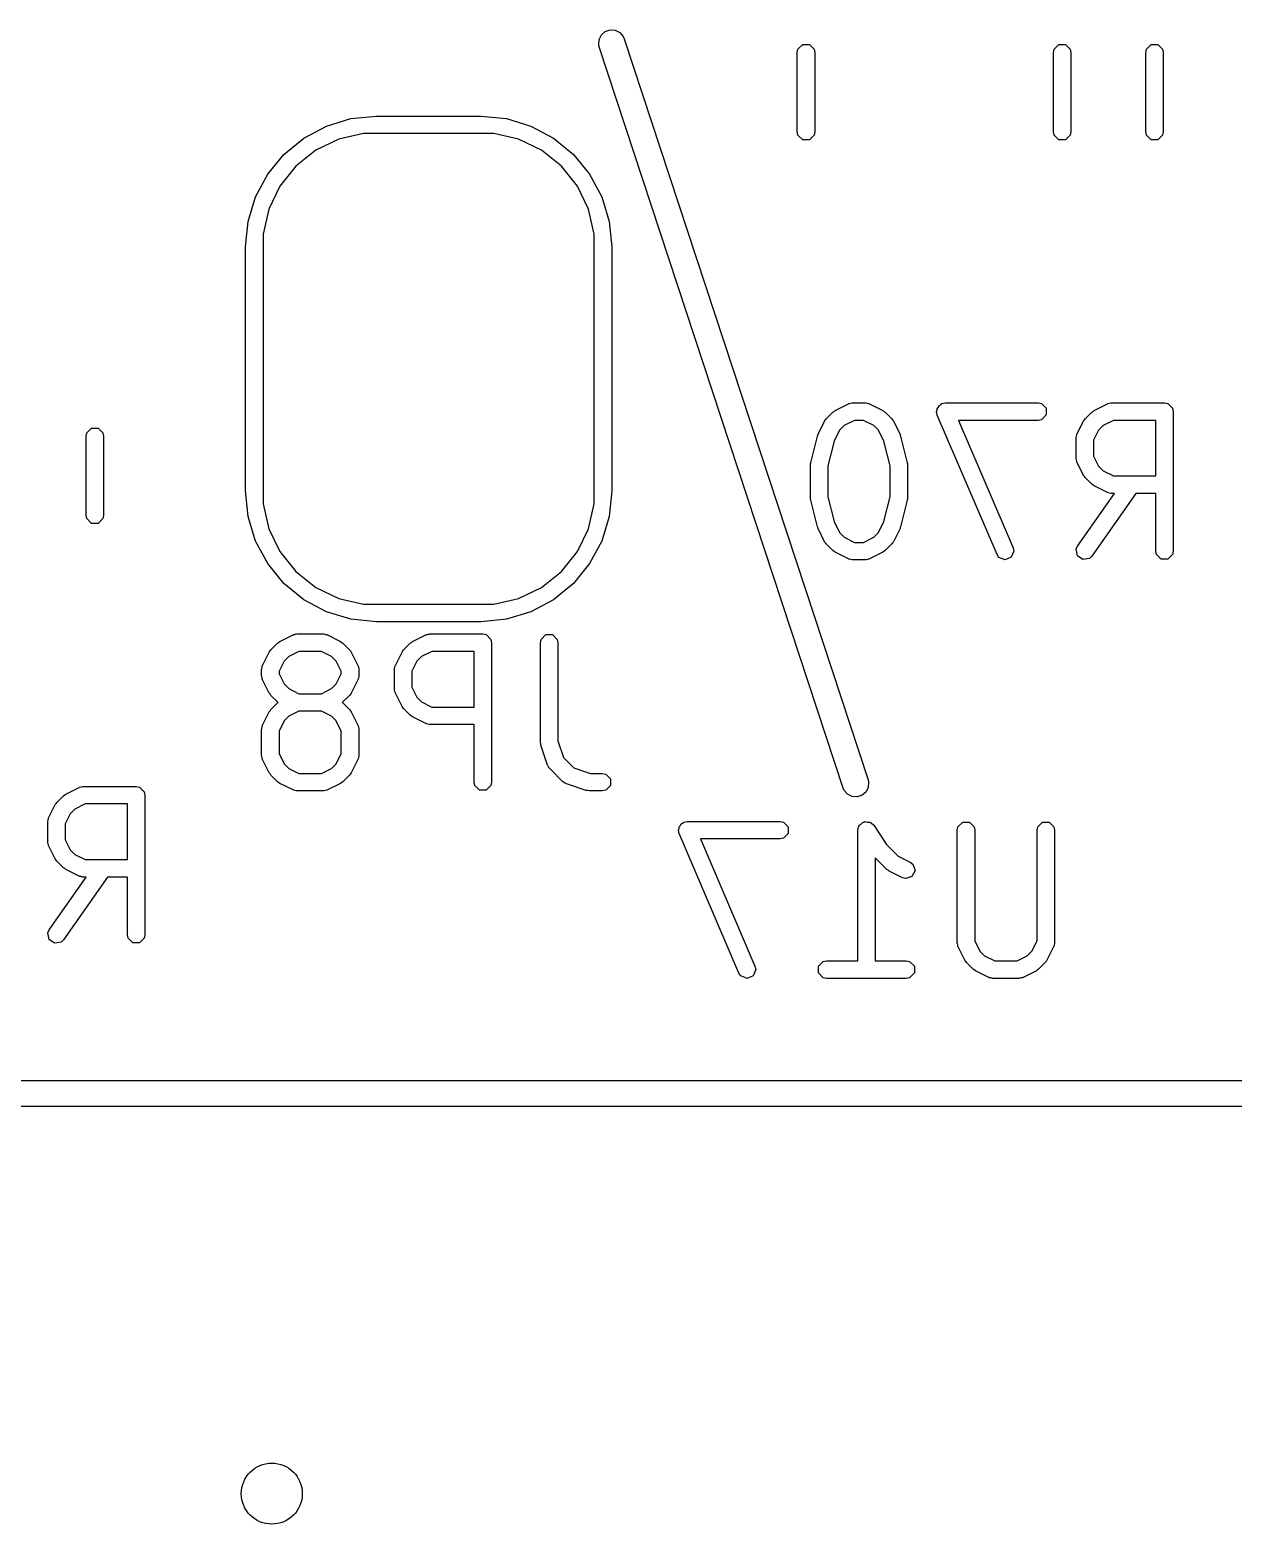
# Model space of a CAD drawing. Header units: inches. Extents: x 0.38 to 5.39, y 0.12 to 3.22.
# Drawn here: x 0.8916 to 1.1634, y 2.4087 to 2.7461 of the extents above; entities that cross this region are included whole.
import ezdxf

# ---------------------------------------------------------------- set-up
doc = ezdxf.new("R2010")
doc.units = ezdxf.units.IN
doc.header["$MEASUREMENT"] = 0
doc.layers.add('BLACK', color=250, linetype='CONTINUOUS')

msp = doc.modelspace()

# ---------------------------------------------------------------- linework, layer by layer
at = {"layer": 'BLACK', "linetype": 'CONTINUOUS'}
for p, q in [((1.02014, 2.74279), (1.02023, 2.74394)), ((1.02023, 2.74394), (1.02074, 2.74497)), ((1.02074, 2.74497), (1.02162, 2.74572)), ((1.02162, 2.74572), (1.02271, 2.74608)), ((1.02271, 2.74608), (1.02386, 2.74599)), ((1.02386, 2.74599), (1.02489, 2.74548)), ((1.02489, 2.74548), (1.02564, 2.7446)), ((1.02564, 2.7446), (1.02588, 2.74407)), ((1.02588, 2.74407), (1.08099, 2.57675)), ((1.02027, 2.74223), (1.02014, 2.74279)), ((1.07538, 2.5749), (1.02027, 2.74223)), ((1.065, 2.74097), (1.06515, 2.74172)), ((1.065, 2.72309), (1.065, 2.74097)), ((1.06515, 2.74172), (1.06622, 2.74279)), ((1.06622, 2.74279), (1.06772, 2.74279)), ((1.06772, 2.74279), (1.06879, 2.74172)), ((1.06879, 2.74172), (1.06894, 2.74097)), ((1.06894, 2.74097), (1.06894, 2.72309)), ((1.12287, 2.74097), (1.12302, 2.74172)), ((1.12287, 2.72309), (1.12287, 2.74097)), ((1.12302, 2.74172), (1.12409, 2.74279)), ((1.12409, 2.74279), (1.1256, 2.74279)), ((1.1256, 2.74279), (1.12666, 2.74172)), ((1.12666, 2.74172), (1.12681, 2.74097)), ((1.12681, 2.74097), (1.12681, 2.72309)), ((1.14374, 2.74097), (1.14389, 2.74172)), ((1.14374, 2.72309), (1.14374, 2.74097)), ((1.14389, 2.74172), (1.14496, 2.74279)), ((1.14496, 2.74279), (1.14646, 2.74279)), ((1.14646, 2.74279), (1.14753, 2.74172)), ((1.14753, 2.74172), (1.14768, 2.74097)), ((1.14768, 2.74097), (1.14768, 2.72309)), ((0.95862, 2.72437), (0.96416, 2.72605)), ((0.96416, 2.72605), (0.96992, 2.72661)), ((0.96992, 2.72661), (0.99354, 2.72661)), ((0.99354, 2.72661), (0.9993, 2.72605)), ((0.9993, 2.72605), (1.00484, 2.72437)), ((0.95352, 2.72164), (0.95862, 2.72437)), ((0.96704, 2.72268), (0.96142, 2.72139)), ((0.96992, 2.72268), (0.96704, 2.72268)), ((0.99354, 2.72268), (0.96992, 2.72268)), ((0.99643, 2.72268), (0.99354, 2.72268)), ((1.00205, 2.72139), (0.99643, 2.72268)), ((1.00484, 2.72437), (1.00995, 2.72164)), ((1.06515, 2.72233), (1.065, 2.72309)), ((1.06894, 2.72309), (1.06879, 2.72233)), ((1.12302, 2.72233), (1.12287, 2.72309)), ((1.12681, 2.72309), (1.12666, 2.72233)), ((1.14389, 2.72233), (1.14374, 2.72309)), ((1.14768, 2.72309), (1.14753, 2.72233)), ((0.94904, 2.71797), (0.95352, 2.72164)), ((0.96142, 2.72139), (0.95622, 2.71889)), ((1.00724, 2.71889), (1.00205, 2.72139)), ((1.00995, 2.72164), (1.01442, 2.71797)), ((1.06622, 2.72127), (1.06515, 2.72233)), ((1.06772, 2.72127), (1.06622, 2.72127)), ((1.06879, 2.72233), (1.06772, 2.72127)), ((1.12409, 2.72127), (1.12302, 2.72233)), ((1.1256, 2.72127), (1.12409, 2.72127)), ((1.12666, 2.72233), (1.1256, 2.72127)), ((1.14496, 2.72127), (1.14389, 2.72233)), ((1.14646, 2.72127), (1.14496, 2.72127)), ((1.14753, 2.72233), (1.14646, 2.72127)), ((0.94537, 2.71349), (0.94904, 2.71797)), ((0.95622, 2.71889), (0.95171, 2.7153)), ((1.01175, 2.7153), (1.00724, 2.71889)), ((1.01442, 2.71797), (1.01809, 2.71349)), ((0.94264, 2.70839), (0.94537, 2.71349)), ((0.95171, 2.7153), (0.94812, 2.71079)), ((1.01535, 2.71079), (1.01175, 2.7153)), ((1.01809, 2.71349), (1.02082, 2.70839)), ((0.94812, 2.71079), (0.94561, 2.70559)), ((1.01785, 2.70559), (1.01535, 2.71079)), ((0.94096, 2.70285), (0.94264, 2.70839)), ((1.02082, 2.70839), (1.0225, 2.70285)), ((0.94039, 2.69709), (0.94096, 2.70285)), ((0.94561, 2.70559), (0.94433, 2.69997)), ((1.01913, 2.69997), (1.01785, 2.70559)), ((1.0225, 2.70285), (1.02307, 2.69709)), ((0.94433, 2.69997), (0.94433, 2.69709)), ((1.01913, 2.69709), (1.01913, 2.69997)), ((0.94039, 2.64197), (0.94039, 2.69709)), ((0.94433, 2.69709), (0.94433, 2.64197)), ((1.01913, 2.64197), (1.01913, 2.69709)), ((1.02307, 2.69709), (1.02307, 2.64197)), ((1.07155, 2.65828), (1.07305, 2.65978)), ((1.07305, 2.65978), (1.07331, 2.65995)), ((1.07331, 2.65995), (1.07356, 2.66015)), ((1.07356, 2.66015), (1.07656, 2.66165)), ((1.07656, 2.66165), (1.07665, 2.66167)), ((1.07665, 2.66167), (1.07669, 2.6617)), ((1.07669, 2.6617), (1.077, 2.66177)), ((1.077, 2.66177), (1.0773, 2.66185)), ((1.0773, 2.66185), (1.07734, 2.66184)), ((1.07734, 2.66184), (1.07744, 2.66185)), ((1.07744, 2.66185), (1.08044, 2.66185)), ((1.08044, 2.66185), (1.08054, 2.66184)), ((1.08054, 2.66184), (1.08058, 2.66185)), ((1.08058, 2.66185), (1.08088, 2.66177)), ((1.08088, 2.66177), (1.08119, 2.6617)), ((1.08119, 2.6617), (1.08122, 2.66167)), ((1.08122, 2.66167), (1.08132, 2.66165)), ((1.08132, 2.66165), (1.08432, 2.66015)), ((1.08432, 2.66015), (1.08457, 2.65995)), ((1.08457, 2.65995), (1.08483, 2.65978)), ((1.08483, 2.65978), (1.08633, 2.65828)), ((1.09647, 2.65986), (1.09662, 2.66024)), ((1.09662, 2.65915), (1.09647, 2.65986)), ((1.09662, 2.66064), (1.09689, 2.66091)), ((1.09662, 2.66024), (1.09662, 2.66064)), ((1.09662, 2.65913), (1.09662, 2.65915)), ((1.09663, 2.65911), (1.09662, 2.65913)), ((1.09662, 2.65913), (1.09662, 2.65913)), ((1.11013, 2.62761), (1.09663, 2.65911)), ((1.09689, 2.66091), (1.09703, 2.66126)), ((1.09703, 2.66126), (1.0974, 2.66142)), ((1.0974, 2.66142), (1.09768, 2.6617)), ((1.09768, 2.6617), (1.09839, 2.66185)), ((1.09839, 2.66185), (1.09841, 2.66185)), ((1.09841, 2.66185), (1.09842, 2.66185)), ((1.09842, 2.66185), (1.09844, 2.66185)), ((1.09844, 2.66185), (1.11943, 2.66185)), ((1.11943, 2.66185), (1.12019, 2.6617)), ((1.12019, 2.6617), (1.12125, 2.66064)), ((1.12125, 2.65913), (1.12019, 2.65807)), ((1.12125, 2.66064), (1.12125, 2.65913)), ((1.13004, 2.65828), (1.13154, 2.65978)), ((1.13154, 2.65978), (1.1318, 2.65995)), ((1.1318, 2.65995), (1.13205, 2.66015)), ((1.13205, 2.66015), (1.13505, 2.66165)), ((1.13505, 2.66165), (1.13515, 2.66167)), ((1.13515, 2.66167), (1.13518, 2.6617)), ((1.13518, 2.6617), (1.13549, 2.66177)), ((1.13549, 2.66177), (1.13579, 2.66185)), ((1.13579, 2.66185), (1.13583, 2.66184)), ((1.13583, 2.66184), (1.13593, 2.66185)), ((1.13593, 2.66185), (1.14793, 2.66185)), ((1.14793, 2.66185), (1.14868, 2.6617)), ((1.14868, 2.6617), (1.14975, 2.66064)), ((1.14975, 2.66064), (1.1499, 2.65989)), ((1.1499, 2.65989), (1.1499, 2.62839)), ((0.90452, 2.65511), (0.90559, 2.65617)), ((0.90559, 2.65617), (0.90709, 2.65617)), ((0.90709, 2.65617), (0.90816, 2.65511)), ((1.06968, 2.65477), (1.07118, 2.65777)), ((1.07118, 2.65777), (1.07137, 2.65802)), ((1.07137, 2.65802), (1.07155, 2.65828)), ((1.07456, 2.65572), (1.0733, 2.6532)), ((1.07561, 2.65677), (1.07456, 2.65572)), ((1.0779, 2.65792), (1.07561, 2.65677)), ((1.07997, 2.65792), (1.0779, 2.65792)), ((1.08227, 2.65677), (1.07997, 2.65792)), ((1.08332, 2.65572), (1.08227, 2.65677)), ((1.08458, 2.6532), (1.08332, 2.65572)), ((1.08633, 2.65828), (1.08651, 2.65802)), ((1.08651, 2.65802), (1.0867, 2.65777)), ((1.0867, 2.65777), (1.0882, 2.65477)), ((1.11943, 2.65792), (1.10142, 2.65792)), ((1.10142, 2.65792), (1.11374, 2.62917)), ((1.12019, 2.65807), (1.11943, 2.65792)), ((1.12817, 2.65477), (1.12967, 2.65777)), ((1.12967, 2.65777), (1.12987, 2.65802)), ((1.12987, 2.65802), (1.13004, 2.65828)), ((1.13305, 2.65572), (1.1319, 2.65342)), ((1.1341, 2.65677), (1.13305, 2.65572)), ((1.1364, 2.65792), (1.1341, 2.65677)), ((1.14596, 2.65792), (1.1364, 2.65792)), ((1.14596, 2.64536), (1.14596, 2.65792)), ((0.90437, 2.65435), (0.90452, 2.65511)), ((0.90437, 2.63647), (0.90437, 2.65435)), ((0.90816, 2.65511), (0.90831, 2.65435)), ((0.90831, 2.65435), (0.90831, 2.63647)), ((1.06803, 2.64836), (1.06953, 2.65436)), ((1.06953, 2.65436), (1.06962, 2.65456)), ((1.06962, 2.65456), (1.06968, 2.65477)), ((1.0733, 2.6532), (1.07191, 2.64765)), ((1.08597, 2.64765), (1.08458, 2.6532)), ((1.0882, 2.65477), (1.08826, 2.65456)), ((1.08826, 2.65456), (1.08835, 2.65436)), ((1.08835, 2.65436), (1.08985, 2.64836)), ((1.12796, 2.65389), (1.12798, 2.65398)), ((1.12796, 2.64939), (1.12796, 2.65389)), ((1.12797, 2.65403), (1.12805, 2.65433)), ((1.12798, 2.65398), (1.12797, 2.65403)), ((1.12805, 2.65433), (1.12811, 2.65464)), ((1.12811, 2.65464), (1.12815, 2.65467)), ((1.12815, 2.65467), (1.12817, 2.65477)), ((1.1319, 2.65342), (1.1319, 2.64985)), ((1.12798, 2.64929), (1.12796, 2.64939)), ((1.12797, 2.64925), (1.12798, 2.64929)), ((1.12805, 2.64894), (1.12797, 2.64925)), ((1.12811, 2.64863), (1.12805, 2.64894)), ((1.12815, 2.6486), (1.12811, 2.64863)), ((1.12817, 2.64851), (1.12815, 2.6486)), ((1.12967, 2.64551), (1.12817, 2.64851)), ((1.1319, 2.64985), (1.13305, 2.64755)), ((1.06797, 2.64789), (1.06802, 2.64812)), ((1.06797, 2.64039), (1.06797, 2.64789)), ((1.06802, 2.64812), (1.06803, 2.64836)), ((1.07191, 2.64765), (1.07191, 2.64063)), ((1.08597, 2.64063), (1.08597, 2.64765)), ((1.08985, 2.64836), (1.08986, 2.64812)), ((1.08986, 2.64812), (1.08991, 2.64789)), ((1.08991, 2.64789), (1.08991, 2.64039)), ((1.12987, 2.64526), (1.12967, 2.64551)), ((1.13004, 2.645), (1.12987, 2.64526)), ((1.13305, 2.64755), (1.1341, 2.64651)), ((1.1341, 2.64651), (1.1364, 2.64536)), ((1.1364, 2.64536), (1.14596, 2.64536)), ((0.94096, 2.63621), (0.94039, 2.64197)), ((0.94433, 2.64197), (0.94433, 2.63909)), ((1.01913, 2.63909), (1.01913, 2.64197)), ((1.02307, 2.64197), (1.0225, 2.63621)), ((1.13154, 2.6435), (1.13004, 2.645)), ((1.1318, 2.64332), (1.13154, 2.6435)), ((1.13205, 2.64313), (1.1318, 2.64332)), ((1.13505, 2.64163), (1.13205, 2.64313)), ((0.94433, 2.63909), (0.94561, 2.63346)), ((1.01785, 2.63346), (1.01913, 2.63909)), ((1.06802, 2.64015), (1.06797, 2.64039)), ((1.06803, 2.63991), (1.06802, 2.64015)), ((1.06953, 2.63391), (1.06803, 2.63991)), ((1.07191, 2.64063), (1.0733, 2.63508)), ((1.08458, 2.63508), (1.08597, 2.64063)), ((1.08985, 2.63991), (1.08835, 2.63391)), ((1.08986, 2.64015), (1.08985, 2.63991)), ((1.08991, 2.64039), (1.08986, 2.64015)), ((1.12832, 2.62952), (1.13665, 2.64142)), ((1.14146, 2.64142), (1.13155, 2.62726)), ((1.13515, 2.6416), (1.13505, 2.64163)), ((1.13518, 2.64157), (1.13515, 2.6416)), ((1.13549, 2.64151), (1.13518, 2.64157)), ((1.13579, 2.64142), (1.13549, 2.64151)), ((1.13583, 2.64144), (1.13579, 2.64142)), ((1.13593, 2.64142), (1.13583, 2.64144)), ((1.13665, 2.64142), (1.13593, 2.64142)), ((1.14596, 2.64142), (1.14146, 2.64142)), ((1.14596, 2.62839), (1.14596, 2.64142)), ((0.90452, 2.63572), (0.90437, 2.63647)), ((0.90559, 2.63466), (0.90452, 2.63572)), ((0.90816, 2.63572), (0.90709, 2.63466)), ((0.90831, 2.63647), (0.90816, 2.63572)), ((0.94264, 2.63067), (0.94096, 2.63621)), ((1.0225, 2.63621), (1.02082, 2.63067)), ((1.0733, 2.63508), (1.07456, 2.63256)), ((1.08332, 2.63256), (1.08458, 2.63508)), ((0.90709, 2.63466), (0.90559, 2.63466)), ((0.94561, 2.63346), (0.94812, 2.62827)), ((1.01535, 2.62827), (1.01785, 2.63346)), ((1.06962, 2.63372), (1.06953, 2.63391)), ((1.06968, 2.63351), (1.06962, 2.63372)), ((1.07118, 2.63051), (1.06968, 2.63351)), ((1.07456, 2.63256), (1.07561, 2.63151)), ((1.08227, 2.63151), (1.08332, 2.63256)), ((1.0882, 2.63351), (1.0867, 2.63051)), ((1.08826, 2.63372), (1.0882, 2.63351)), ((1.08835, 2.63391), (1.08826, 2.63372)), ((0.94537, 2.62556), (0.94264, 2.63067)), ((0.94812, 2.62827), (0.95171, 2.62376)), ((1.01175, 2.62376), (1.01535, 2.62827)), ((1.02082, 2.63067), (1.01809, 2.62556)), ((1.07137, 2.63026), (1.07118, 2.63051)), ((1.07155, 2.63), (1.07137, 2.63026)), ((1.07305, 2.6285), (1.07155, 2.63)), ((1.07331, 2.62832), (1.07305, 2.6285)), ((1.07356, 2.62813), (1.07331, 2.62832)), ((1.07561, 2.63151), (1.0779, 2.63036)), ((1.0779, 2.63036), (1.07997, 2.63036)), ((1.07997, 2.63036), (1.08227, 2.63151)), ((1.08457, 2.62832), (1.08432, 2.62813)), ((1.08483, 2.6285), (1.08457, 2.62832)), ((1.08633, 2.63), (1.08483, 2.6285)), ((1.08651, 2.63026), (1.08633, 2.63)), ((1.0867, 2.63051), (1.08651, 2.63026)), ((1.1139, 2.62841), (1.11334, 2.62702)), ((1.11374, 2.62917), (1.1139, 2.62841)), ((1.12801, 2.62882), (1.12832, 2.62952)), ((1.12827, 2.62733), (1.12801, 2.62882)), ((1.14611, 2.62764), (1.14596, 2.62839)), ((1.1499, 2.62839), (1.14975, 2.62764)), ((0.94904, 2.62109), (0.94537, 2.62556)), ((1.01809, 2.62556), (1.01442, 2.62109)), ((1.07656, 2.62663), (1.07356, 2.62813)), ((1.07665, 2.6266), (1.07656, 2.62663)), ((1.07669, 2.62657), (1.07665, 2.6266)), ((1.077, 2.62651), (1.07669, 2.62657)), ((1.0773, 2.62643), (1.077, 2.62651)), ((1.07734, 2.62644), (1.0773, 2.62643)), ((1.07744, 2.62642), (1.07734, 2.62644)), ((1.08044, 2.62642), (1.07744, 2.62642)), ((1.08054, 2.62644), (1.08044, 2.62642)), ((1.08058, 2.62643), (1.08054, 2.62644)), ((1.08088, 2.62651), (1.08058, 2.62643)), ((1.08119, 2.62657), (1.08088, 2.62651)), ((1.08122, 2.6266), (1.08119, 2.62657)), ((1.08132, 2.62663), (1.08122, 2.6266)), ((1.08432, 2.62813), (1.08132, 2.62663)), ((1.11056, 2.62698), (1.11013, 2.62761)), ((1.11196, 2.62642), (1.11056, 2.62698)), ((1.11334, 2.62702), (1.11196, 2.62642)), ((1.12951, 2.62647), (1.12827, 2.62733)), ((1.13099, 2.62673), (1.12951, 2.62647)), ((1.13155, 2.62726), (1.13099, 2.62673)), ((1.14718, 2.62657), (1.14611, 2.62764)), ((1.14868, 2.62657), (1.14718, 2.62657)), ((1.14975, 2.62764), (1.14868, 2.62657)), ((0.95171, 2.62376), (0.95622, 2.62016)), ((1.00724, 2.62016), (1.01175, 2.62376)), ((0.95352, 2.61742), (0.94904, 2.62109)), ((0.95622, 2.62016), (0.96142, 2.61766)), ((1.00205, 2.61766), (1.00724, 2.62016)), ((1.01442, 2.62109), (1.00995, 2.61742)), ((0.95862, 2.61469), (0.95352, 2.61742)), ((0.96142, 2.61766), (0.96704, 2.61638)), ((0.96704, 2.61638), (0.96992, 2.61638)), ((0.96992, 2.61638), (0.99354, 2.61638)), ((0.99354, 2.61638), (0.99643, 2.61638)), ((0.99643, 2.61638), (1.00205, 2.61766)), ((1.00995, 2.61742), (1.00484, 2.61469)), ((0.96416, 2.61301), (0.95862, 2.61469)), ((0.96992, 2.61244), (0.96416, 2.61301)), ((0.99354, 2.61244), (0.96992, 2.61244)), ((0.9993, 2.61301), (0.99354, 2.61244)), ((1.00484, 2.61469), (0.9993, 2.61301)), ((0.94784, 2.60779), (0.94809, 2.60798)), ((0.94809, 2.60798), (0.95109, 2.60948)), ((0.95109, 2.60948), (0.95119, 2.60951)), ((0.95119, 2.60951), (0.95122, 2.60954)), ((0.95122, 2.60954), (0.95153, 2.6096)), ((0.95153, 2.6096), (0.95183, 2.60968)), ((0.95183, 2.60968), (0.95187, 2.60967)), ((0.95187, 2.60967), (0.95197, 2.60969)), ((0.95197, 2.60969), (0.95797, 2.60969)), ((0.95797, 2.60969), (0.95807, 2.60967)), ((0.95807, 2.60967), (0.95811, 2.60968)), ((0.95811, 2.60968), (0.95841, 2.6096)), ((0.95841, 2.6096), (0.95872, 2.60954)), ((0.95872, 2.60954), (0.95875, 2.60951)), ((0.95875, 2.60951), (0.95885, 2.60948)), ((0.95885, 2.60948), (0.96185, 2.60798)), ((0.96185, 2.60798), (0.9621, 2.60779)), ((0.97784, 2.60779), (0.97809, 2.60798)), ((0.97809, 2.60798), (0.98109, 2.60948)), ((0.98109, 2.60948), (0.98118, 2.60951)), ((0.98118, 2.60951), (0.98121, 2.60954)), ((0.98121, 2.60954), (0.98152, 2.6096)), ((0.98152, 2.6096), (0.98183, 2.60968)), ((0.98183, 2.60968), (0.98187, 2.60967)), ((0.98187, 2.60967), (0.98197, 2.60969)), ((0.98197, 2.60969), (0.99397, 2.60969)), ((0.99397, 2.60969), (0.99472, 2.60954)), ((0.99472, 2.60954), (0.99578, 2.60847)), ((0.99578, 2.60847), (0.99593, 2.60772)), ((1.00699, 2.60772), (1.00714, 2.60847)), ((1.00714, 2.60847), (1.00821, 2.60954)), ((1.00821, 2.60954), (1.00972, 2.60954)), ((1.00972, 2.60954), (1.01078, 2.60847)), ((1.01078, 2.60847), (1.01093, 2.60772)), ((0.94421, 2.6026), (0.94571, 2.6056)), ((0.94571, 2.6056), (0.9459, 2.60585)), ((0.9459, 2.60585), (0.94608, 2.60611)), ((0.94608, 2.60611), (0.94758, 2.60761)), ((0.94758, 2.60761), (0.94784, 2.60779)), ((0.95014, 2.6046), (0.94909, 2.60356)), ((0.95244, 2.60575), (0.95014, 2.6046)), ((0.9575, 2.60575), (0.95244, 2.60575)), ((0.9598, 2.6046), (0.9575, 2.60575)), ((0.96085, 2.60356), (0.9598, 2.6046)), ((0.9621, 2.60779), (0.96236, 2.60761)), ((0.96236, 2.60761), (0.96386, 2.60611)), ((0.96386, 2.60611), (0.96404, 2.60585)), ((0.96404, 2.60585), (0.96423, 2.6056)), ((0.96423, 2.6056), (0.96573, 2.6026)), ((0.97421, 2.6026), (0.97571, 2.6056)), ((0.97571, 2.6056), (0.9759, 2.60585)), ((0.9759, 2.60585), (0.97608, 2.60611)), ((0.97608, 2.60611), (0.97757, 2.60761)), ((0.97757, 2.60761), (0.97784, 2.60779)), ((0.98013, 2.6046), (0.97908, 2.60356)), ((0.98243, 2.60575), (0.98013, 2.6046)), ((0.992, 2.60575), (0.98243, 2.60575)), ((0.992, 2.59319), (0.992, 2.60575)), ((0.99593, 2.60772), (0.99593, 2.57622)), ((1.00699, 2.58522), (1.00699, 2.60772)), ((1.01093, 2.60772), (1.01093, 2.58554)), ((0.944, 2.60172), (0.94402, 2.60182)), ((0.944, 2.60022), (0.944, 2.60172)), ((0.94401, 2.60186), (0.94409, 2.60217)), ((0.94402, 2.60182), (0.94401, 2.60186)), ((0.94409, 2.60217), (0.94415, 2.60247)), ((0.94415, 2.60247), (0.94418, 2.60251)), ((0.94418, 2.60251), (0.94421, 2.6026)), ((0.94909, 2.60356), (0.94794, 2.60126)), ((0.94794, 2.60126), (0.94794, 2.60069)), ((0.962, 2.60126), (0.96085, 2.60356)), ((0.962, 2.60069), (0.962, 2.60126)), ((0.96573, 2.6026), (0.96576, 2.60251)), ((0.96576, 2.60251), (0.96579, 2.60247)), ((0.96579, 2.60247), (0.96585, 2.60217)), ((0.96585, 2.60217), (0.96593, 2.60186)), ((0.96593, 2.60186), (0.96592, 2.60182)), ((0.96592, 2.60182), (0.96594, 2.60172)), ((0.96594, 2.60172), (0.96594, 2.60022)), ((0.974, 2.60186), (0.97409, 2.60217)), ((0.97402, 2.60182), (0.974, 2.60186)), ((0.974, 2.60172), (0.97402, 2.60182)), ((0.974, 2.59722), (0.974, 2.60172)), ((0.97409, 2.60217), (0.97415, 2.60247)), ((0.97415, 2.60247), (0.97418, 2.60251)), ((0.97418, 2.60251), (0.97421, 2.6026)), ((0.97908, 2.60356), (0.97794, 2.60126)), ((0.97794, 2.60126), (0.97794, 2.59769)), ((0.94402, 2.60012), (0.944, 2.60022)), ((0.94401, 2.60008), (0.94402, 2.60012)), ((0.94409, 2.59978), (0.94401, 2.60008)), ((0.94415, 2.59947), (0.94409, 2.59978)), ((0.94418, 2.59944), (0.94415, 2.59947)), ((0.94421, 2.59934), (0.94418, 2.59944)), ((0.94571, 2.59634), (0.94421, 2.59934)), ((0.94794, 2.60069), (0.94909, 2.59839)), ((0.94909, 2.59839), (0.95014, 2.59734)), ((0.9598, 2.59734), (0.96085, 2.59839)), ((0.96085, 2.59839), (0.962, 2.60069)), ((0.96573, 2.59934), (0.96423, 2.59634)), ((0.96576, 2.59944), (0.96573, 2.59934)), ((0.96579, 2.59947), (0.96576, 2.59944)), ((0.96585, 2.59978), (0.96579, 2.59947)), ((0.96593, 2.60008), (0.96585, 2.59978)), ((0.96594, 2.60022), (0.96592, 2.60012)), ((0.96592, 2.60012), (0.96593, 2.60008)), ((0.9459, 2.59609), (0.94571, 2.59634)), ((0.94608, 2.59583), (0.9459, 2.59609)), ((0.94758, 2.59433), (0.94608, 2.59583)), ((0.95014, 2.59734), (0.95244, 2.59619)), ((0.95244, 2.59619), (0.9575, 2.59619)), ((0.9575, 2.59619), (0.9598, 2.59734)), ((0.96386, 2.59583), (0.96236, 2.59433)), ((0.96404, 2.59609), (0.96386, 2.59583)), ((0.96423, 2.59634), (0.96404, 2.59609)), ((0.97402, 2.59713), (0.974, 2.59722)), ((0.974, 2.59708), (0.97402, 2.59713)), ((0.97409, 2.59678), (0.974, 2.59708)), ((0.97415, 2.59647), (0.97409, 2.59678)), ((0.97418, 2.59644), (0.97415, 2.59647)), ((0.97421, 2.59634), (0.97418, 2.59644)), ((0.97571, 2.59334), (0.97421, 2.59634)), ((0.97794, 2.59769), (0.97908, 2.59539)), ((0.97908, 2.59539), (0.98013, 2.59434)), ((0.94421, 2.5891), (0.94571, 2.5921)), ((0.94571, 2.5921), (0.9459, 2.59235)), ((0.9459, 2.59235), (0.94608, 2.59261)), ((0.94608, 2.59261), (0.94758, 2.59411)), ((0.94774, 2.59422), (0.94758, 2.59433)), ((0.94758, 2.59411), (0.94774, 2.59422)), ((0.95014, 2.5911), (0.94909, 2.59006)), ((0.95244, 2.59225), (0.95014, 2.5911)), ((0.9575, 2.59225), (0.95244, 2.59225)), ((0.9598, 2.5911), (0.9575, 2.59225)), ((0.96085, 2.59006), (0.9598, 2.5911)), ((0.96236, 2.59433), (0.9622, 2.59422)), ((0.9622, 2.59422), (0.96236, 2.59411)), ((0.96236, 2.59411), (0.96386, 2.59261)), ((0.96386, 2.59261), (0.96404, 2.59235)), ((0.96404, 2.59235), (0.96423, 2.5921)), ((0.96423, 2.5921), (0.96573, 2.5891)), ((0.9759, 2.59309), (0.97571, 2.59334)), ((0.97608, 2.59283), (0.9759, 2.59309)), ((0.97757, 2.59133), (0.97608, 2.59283)), ((0.97784, 2.59116), (0.97757, 2.59133)), ((0.97809, 2.59096), (0.97784, 2.59116)), ((0.98013, 2.59434), (0.98243, 2.59319)), ((0.98243, 2.59319), (0.992, 2.59319)), ((0.944, 2.58822), (0.94402, 2.58832)), ((0.944, 2.58222), (0.944, 2.58822)), ((0.94401, 2.58836), (0.94409, 2.58867)), ((0.94402, 2.58832), (0.94401, 2.58836)), ((0.94409, 2.58867), (0.94415, 2.58898)), ((0.94415, 2.58898), (0.94418, 2.58901)), ((0.94418, 2.58901), (0.94421, 2.5891)), ((0.94909, 2.59006), (0.94794, 2.58776)), ((0.94794, 2.58776), (0.94794, 2.58269)), ((0.962, 2.58776), (0.96085, 2.59006)), ((0.962, 2.58269), (0.962, 2.58776)), ((0.96573, 2.5891), (0.96576, 2.58901)), ((0.96576, 2.58901), (0.96579, 2.58898)), ((0.96579, 2.58898), (0.96585, 2.58867)), ((0.96585, 2.58867), (0.96593, 2.58836)), ((0.96593, 2.58836), (0.96592, 2.58832)), ((0.96592, 2.58832), (0.96594, 2.58822)), ((0.96594, 2.58822), (0.96594, 2.58222)), ((0.98109, 2.58946), (0.97809, 2.59096)), ((0.98118, 2.58944), (0.98109, 2.58946)), ((0.98121, 2.5894), (0.98118, 2.58944)), ((0.98152, 2.58934), (0.98121, 2.5894)), ((0.98183, 2.58926), (0.98152, 2.58934)), ((0.98187, 2.58927), (0.98183, 2.58926)), ((0.98197, 2.58925), (0.98187, 2.58927)), ((0.992, 2.58925), (0.98197, 2.58925)), ((0.992, 2.57622), (0.992, 2.58925)), ((1.00706, 2.58491), (1.00699, 2.58522)), ((1.0071, 2.5846), (1.00706, 2.58491)), ((1.0086, 2.5801), (1.0071, 2.5846)), ((1.01093, 2.58554), (1.01218, 2.58179)), ((0.94402, 2.58213), (0.944, 2.58222)), ((0.94401, 2.58208), (0.94402, 2.58213)), ((0.94409, 2.58178), (0.94401, 2.58208)), ((0.94415, 2.58147), (0.94409, 2.58178)), ((0.94418, 2.58144), (0.94415, 2.58147)), ((0.94421, 2.58134), (0.94418, 2.58144)), ((0.94571, 2.57834), (0.94421, 2.58134)), ((0.94794, 2.58269), (0.94909, 2.58039)), ((0.96085, 2.58039), (0.962, 2.58269)), ((0.96573, 2.58134), (0.96423, 2.57834)), ((0.96576, 2.58144), (0.96573, 2.58134)), ((0.96579, 2.58147), (0.96576, 2.58144)), ((0.96585, 2.58178), (0.96579, 2.58147)), ((0.96593, 2.58208), (0.96585, 2.58178)), ((0.96594, 2.58222), (0.96592, 2.58213)), ((0.96592, 2.58213), (0.96593, 2.58208)), ((1.01218, 2.58179), (1.01453, 2.57944)), ((0.9459, 2.57809), (0.94571, 2.57834)), ((0.94608, 2.57783), (0.9459, 2.57809)), ((0.94758, 2.57633), (0.94608, 2.57783)), ((0.94909, 2.58039), (0.95014, 2.57934)), ((0.95014, 2.57934), (0.95244, 2.57819)), ((0.95244, 2.57819), (0.9575, 2.57819)), ((0.9575, 2.57819), (0.9598, 2.57934)), ((0.9598, 2.57934), (0.96085, 2.58039)), ((0.96386, 2.57783), (0.96236, 2.57633)), ((0.96404, 2.57809), (0.96386, 2.57783)), ((0.96423, 2.57834), (0.96404, 2.57809)), ((1.00864, 2.58002), (1.0086, 2.5801)), ((1.00864, 2.57997), (1.00864, 2.58002)), ((1.00882, 2.57971), (1.00864, 2.57997)), ((1.00898, 2.57943), (1.00882, 2.57971)), ((1.00902, 2.57941), (1.00898, 2.57943)), ((1.00907, 2.57933), (1.00902, 2.57941)), ((1.01207, 2.57633), (1.00907, 2.57933)), ((1.01453, 2.57944), (1.01828, 2.57819)), ((1.01828, 2.57819), (1.02096, 2.57819)), ((1.02096, 2.57819), (1.02172, 2.57804)), ((1.02172, 2.57804), (1.02278, 2.57698)), ((0.89977, 2.57353), (0.90277, 2.57503)), ((0.90277, 2.57503), (0.90286, 2.57506)), ((0.90286, 2.57506), (0.90289, 2.57509)), ((0.90289, 2.57509), (0.9032, 2.57515)), ((0.9032, 2.57515), (0.90351, 2.57524)), ((0.90351, 2.57524), (0.90355, 2.57522)), ((0.90355, 2.57522), (0.90365, 2.57524)), ((0.90365, 2.57524), (0.91565, 2.57524)), ((0.91565, 2.57524), (0.9164, 2.57509)), ((0.9164, 2.57509), (0.91747, 2.57403)), ((0.94784, 2.57616), (0.94758, 2.57633)), ((0.94809, 2.57596), (0.94784, 2.57616)), ((0.95109, 2.57446), (0.94809, 2.57596)), ((0.95119, 2.57444), (0.95109, 2.57446)), ((0.95122, 2.57441), (0.95119, 2.57444)), ((0.95153, 2.57434), (0.95122, 2.57441)), ((0.95183, 2.57426), (0.95153, 2.57434)), ((0.95187, 2.57428), (0.95183, 2.57426)), ((0.95197, 2.57426), (0.95187, 2.57428)), ((0.95797, 2.57426), (0.95197, 2.57426)), ((0.95807, 2.57428), (0.95797, 2.57426)), ((0.95811, 2.57426), (0.95807, 2.57428)), ((0.95841, 2.57434), (0.95811, 2.57426)), ((0.95872, 2.57441), (0.95841, 2.57434)), ((0.95875, 2.57444), (0.95872, 2.57441)), ((0.95885, 2.57446), (0.95875, 2.57444)), ((0.96185, 2.57596), (0.95885, 2.57446)), ((0.9621, 2.57616), (0.96185, 2.57596)), ((0.96236, 2.57633), (0.9621, 2.57616)), ((0.99215, 2.57547), (0.992, 2.57622)), ((0.99321, 2.57441), (0.99215, 2.57547)), ((0.99472, 2.57441), (0.99321, 2.57441)), ((0.99578, 2.57547), (0.99472, 2.57441)), ((0.99593, 2.57622), (0.99578, 2.57547)), ((1.01215, 2.57628), (1.01207, 2.57633)), ((1.01217, 2.57624), (1.01215, 2.57628)), ((1.01245, 2.57608), (1.01217, 2.57624)), ((1.01271, 2.57591), (1.01245, 2.57608)), ((1.01275, 2.57591), (1.01271, 2.57591)), ((1.01284, 2.57586), (1.01275, 2.57591)), ((1.01734, 2.57436), (1.01284, 2.57586)), ((1.01765, 2.57432), (1.01734, 2.57436)), ((1.01796, 2.57426), (1.01765, 2.57432)), ((1.02096, 2.57426), (1.01796, 2.57426)), ((1.02172, 2.57441), (1.02096, 2.57426)), ((1.02278, 2.57547), (1.02172, 2.57441)), ((1.02278, 2.57698), (1.02278, 2.57547)), ((1.07562, 2.57437), (1.07538, 2.5749)), ((1.07637, 2.5735), (1.07562, 2.57437)), ((1.08103, 2.57504), (1.08052, 2.57401)), ((1.08099, 2.57675), (1.08112, 2.57619)), ((1.08112, 2.57619), (1.08103, 2.57504)), ((0.89589, 2.56815), (0.89739, 2.57115)), ((0.89739, 2.57115), (0.89758, 2.5714)), ((0.89758, 2.5714), (0.89776, 2.57166)), ((0.89776, 2.57166), (0.89926, 2.57316)), ((0.89926, 2.57316), (0.89952, 2.57334)), ((0.89952, 2.57334), (0.89977, 2.57353)), ((0.90411, 2.5713), (0.90181, 2.57015)), ((0.91368, 2.5713), (0.90411, 2.5713)), ((0.91368, 2.55874), (0.91368, 2.5713)), ((0.91747, 2.57403), (0.91762, 2.57327)), ((0.91762, 2.57327), (0.91762, 2.54178)), ((1.0774, 2.57298), (1.07637, 2.5735)), ((1.07855, 2.5729), (1.0774, 2.57298)), ((1.07964, 2.57326), (1.07855, 2.5729)), ((1.08052, 2.57401), (1.07964, 2.57326)), ((0.89569, 2.56741), (0.89577, 2.56772)), ((0.89577, 2.56772), (0.89583, 2.56803)), ((0.89583, 2.56803), (0.89586, 2.56806)), ((0.89586, 2.56806), (0.89589, 2.56815)), ((0.90077, 2.56911), (0.89962, 2.56681)), ((0.90181, 2.57015), (0.90077, 2.56911)), ((0.89568, 2.56727), (0.8957, 2.56737)), ((0.89568, 2.56277), (0.89568, 2.56727)), ((0.8957, 2.56737), (0.89569, 2.56741)), ((0.89962, 2.56681), (0.89962, 2.56324)), ((1.03816, 2.56537), (1.03831, 2.56575)), ((1.03831, 2.56467), (1.03816, 2.56537)), ((1.03831, 2.56615), (1.03858, 2.56642)), ((1.03831, 2.56575), (1.03831, 2.56615)), ((1.03831, 2.56464), (1.03831, 2.56467)), ((1.03832, 2.56464), (1.03831, 2.56464)), ((1.03832, 2.56462), (1.03832, 2.56464)), ((1.05182, 2.53313), (1.03832, 2.56462)), ((1.03858, 2.56642), (1.03872, 2.56677)), ((1.03872, 2.56677), (1.03909, 2.56693)), ((1.03909, 2.56693), (1.03938, 2.56722)), ((1.03938, 2.56722), (1.04009, 2.56736)), ((1.04009, 2.56736), (1.04011, 2.56737)), ((1.04011, 2.56737), (1.04011, 2.56736)), ((1.04011, 2.56736), (1.04013, 2.56737)), ((1.04013, 2.56737), (1.06113, 2.56737)), ((1.06113, 2.56737), (1.06188, 2.56722)), ((1.06188, 2.56722), (1.06295, 2.56615)), ((1.06295, 2.56464), (1.06188, 2.56358)), ((1.06295, 2.56615), (1.06295, 2.56464)), ((1.07866, 2.5654), (1.07881, 2.56615)), ((1.07866, 2.53587), (1.07866, 2.5654)), ((1.07881, 2.56615), (1.07895, 2.56629)), ((1.07895, 2.56629), (1.07899, 2.56649)), ((1.07899, 2.56649), (1.07947, 2.56681)), ((1.07947, 2.56681), (1.07987, 2.56722)), ((1.07987, 2.56722), (1.08008, 2.56722)), ((1.08008, 2.56722), (1.08024, 2.56733)), ((1.08024, 2.56733), (1.08081, 2.56722)), ((1.08081, 2.56722), (1.08138, 2.56722)), ((1.08138, 2.56722), (1.08152, 2.56707)), ((1.08152, 2.56707), (1.08172, 2.56703)), ((1.08172, 2.56703), (1.08226, 2.56649)), ((1.08226, 2.56649), (1.08516, 2.56215)), ((1.10115, 2.5654), (1.1013, 2.56615)), ((1.10115, 2.5399), (1.10115, 2.5654)), ((1.1013, 2.56615), (1.10237, 2.56722)), ((1.10237, 2.56722), (1.10388, 2.56722)), ((1.10388, 2.56722), (1.10494, 2.56615)), ((1.10494, 2.56615), (1.10509, 2.5654)), ((1.10509, 2.5654), (1.10509, 2.54037)), ((1.11915, 2.5654), (1.1193, 2.56615)), ((1.11915, 2.54037), (1.11915, 2.5654)), ((1.1193, 2.56615), (1.12037, 2.56722)), ((1.12037, 2.56722), (1.12187, 2.56722)), ((1.12187, 2.56722), (1.12294, 2.56615)), ((1.12294, 2.56615), (1.12309, 2.5654)), ((1.12309, 2.5654), (1.12309, 2.5399)), ((0.8957, 2.56268), (0.89568, 2.56277)), ((0.89569, 2.56263), (0.8957, 2.56268)), ((0.89577, 2.56233), (0.89569, 2.56263)), ((0.89583, 2.56202), (0.89577, 2.56233)), ((0.89586, 2.56199), (0.89583, 2.56202)), ((0.89589, 2.56189), (0.89586, 2.56199)), ((0.89739, 2.55889), (0.89589, 2.56189)), ((0.89962, 2.56324), (0.90077, 2.56094)), ((0.90077, 2.56094), (0.90181, 2.55989)), ((1.06113, 2.56343), (1.04312, 2.56343)), ((1.04312, 2.56343), (1.05544, 2.53468)), ((1.06188, 2.56358), (1.06113, 2.56343)), ((1.08516, 2.56215), (1.08779, 2.55952)), ((0.89758, 2.55864), (0.89739, 2.55889)), ((0.89776, 2.55838), (0.89758, 2.55864)), ((0.89926, 2.55688), (0.89776, 2.55838)), ((0.90181, 2.55989), (0.90411, 2.55874)), ((0.90411, 2.55874), (0.91368, 2.55874)), ((1.08523, 2.55651), (1.08259, 2.55915)), ((1.08259, 2.55915), (1.08259, 2.53587)), ((1.08779, 2.55952), (1.09051, 2.55816)), ((1.09051, 2.55816), (1.09111, 2.55769)), ((1.09111, 2.55769), (1.09159, 2.55626)), ((0.89604, 2.5429), (0.90437, 2.55481)), ((0.89952, 2.55671), (0.89926, 2.55688)), ((0.90917, 2.55481), (0.89926, 2.54065)), ((0.89977, 2.55651), (0.89952, 2.55671)), ((0.90277, 2.55501), (0.89977, 2.55651)), ((0.90286, 2.55499), (0.90277, 2.55501)), ((0.90289, 2.55496), (0.90286, 2.55499)), ((0.9032, 2.55489), (0.90289, 2.55496)), ((0.90351, 2.55481), (0.9032, 2.55489)), ((0.90355, 2.55482), (0.90351, 2.55481)), ((0.90365, 2.55481), (0.90355, 2.55482)), ((0.90437, 2.55481), (0.90365, 2.55481)), ((0.91368, 2.55481), (0.90917, 2.55481)), ((0.91368, 2.54178), (0.91368, 2.55481)), ((1.0855, 2.55633), (1.08523, 2.55651)), ((1.08575, 2.55614), (1.0855, 2.55633)), ((1.08874, 2.55464), (1.08575, 2.55614)), ((1.08949, 2.55444), (1.08874, 2.55464)), ((1.09091, 2.55491), (1.08949, 2.55444)), ((1.09159, 2.55626), (1.09091, 2.55491)), ((0.89573, 2.5422), (0.89604, 2.5429)), ((0.89599, 2.54072), (0.89573, 2.5422)), ((0.89722, 2.53985), (0.89599, 2.54072)), ((0.89926, 2.54065), (0.89871, 2.54012)), ((0.91383, 2.54102), (0.91368, 2.54178)), ((0.91489, 2.53996), (0.91383, 2.54102)), ((0.91747, 2.54102), (0.9164, 2.53996)), ((0.91762, 2.54178), (0.91747, 2.54102)), ((0.89871, 2.54012), (0.89722, 2.53985)), ((0.9164, 2.53996), (0.91489, 2.53996)), ((1.10117, 2.5398), (1.10115, 2.5399)), ((1.10116, 2.53976), (1.10117, 2.5398)), ((1.10124, 2.53946), (1.10116, 2.53976)), ((1.1013, 2.53915), (1.10124, 2.53946)), ((1.10134, 2.53912), (1.1013, 2.53915)), ((1.10136, 2.53902), (1.10134, 2.53912)), ((1.10286, 2.53602), (1.10136, 2.53902)), ((1.10509, 2.54037), (1.10624, 2.53807)), ((1.10624, 2.53807), (1.10729, 2.53702)), ((1.11696, 2.53702), (1.118, 2.53807)), ((1.118, 2.53807), (1.11915, 2.54037)), ((1.12288, 2.53902), (1.12138, 2.53602)), ((1.12291, 2.53912), (1.12288, 2.53902)), ((1.12294, 2.53915), (1.12291, 2.53912)), ((1.123, 2.53946), (1.12294, 2.53915)), ((1.12308, 2.53976), (1.123, 2.53946)), ((1.12309, 2.5399), (1.12307, 2.5398)), ((1.12307, 2.5398), (1.12308, 2.53976)), ((1.0556, 2.53393), (1.05504, 2.53253)), ((1.05544, 2.53468), (1.0556, 2.53393)), ((1.06981, 2.53466), (1.07087, 2.53572)), ((1.06981, 2.53315), (1.06981, 2.53466)), ((1.07087, 2.53572), (1.07163, 2.53587)), ((1.07163, 2.53587), (1.07866, 2.53587)), ((1.08259, 2.53587), (1.08963, 2.53587)), ((1.08963, 2.53587), (1.09038, 2.53572)), ((1.09038, 2.53572), (1.09144, 2.53466)), ((1.09144, 2.53466), (1.09144, 2.53315)), ((1.10306, 2.53577), (1.10286, 2.53602)), ((1.10323, 2.53551), (1.10306, 2.53577)), ((1.10473, 2.53401), (1.10323, 2.53551)), ((1.10499, 2.53383), (1.10473, 2.53401)), ((1.10524, 2.53364), (1.10499, 2.53383)), ((1.10729, 2.53702), (1.10959, 2.53587)), ((1.10959, 2.53587), (1.11466, 2.53587)), ((1.11466, 2.53587), (1.11696, 2.53702)), ((1.11925, 2.53383), (1.119, 2.53364)), ((1.11951, 2.53401), (1.11925, 2.53383)), ((1.12101, 2.53551), (1.11951, 2.53401)), ((1.12119, 2.53577), (1.12101, 2.53551)), ((1.12138, 2.53602), (1.12119, 2.53577)), ((1.05225, 2.53249), (1.05182, 2.53313)), ((1.05365, 2.53193), (1.05225, 2.53249)), ((1.05504, 2.53253), (1.05365, 2.53193)), ((1.07087, 2.53208), (1.06981, 2.53315)), ((1.07163, 2.53193), (1.07087, 2.53208)), ((1.08963, 2.53193), (1.07163, 2.53193)), ((1.09038, 2.53208), (1.08963, 2.53193)), ((1.09144, 2.53315), (1.09038, 2.53208)), ((1.10824, 2.53214), (1.10524, 2.53364)), ((1.10834, 2.53212), (1.10824, 2.53214)), ((1.10837, 2.53208), (1.10834, 2.53212)), ((1.10868, 2.53202), (1.10837, 2.53208)), ((1.10898, 2.53194), (1.10868, 2.53202)), ((1.10903, 2.53195), (1.10898, 2.53194)), ((1.10912, 2.53193), (1.10903, 2.53195)), ((1.11512, 2.53193), (1.10912, 2.53193)), ((1.11522, 2.53195), (1.11512, 2.53193)), ((1.11526, 2.53194), (1.11522, 2.53195)), ((1.11557, 2.53202), (1.11526, 2.53194)), ((1.11588, 2.53208), (1.11557, 2.53202)), ((1.11591, 2.53212), (1.11588, 2.53208)), ((1.116, 2.53214), (1.11591, 2.53212)), ((1.119, 2.53364), (1.116, 2.53214)), ((0.68449, 2.5089), (1.31933, 2.5089)), ((1.32228, 2.50299), (0.68154, 2.50299))]:
    msp.add_line(p, q, dxfattribs=at)
at = {"layer": 'BLACK'}
msp.add_circle((0.9463, 2.41559), 0.00689, dxfattribs=at)
msp.add_circle((0.9463, 2.41559), 0.00689, dxfattribs=at)

doc.saveas('drawing.dxf')
